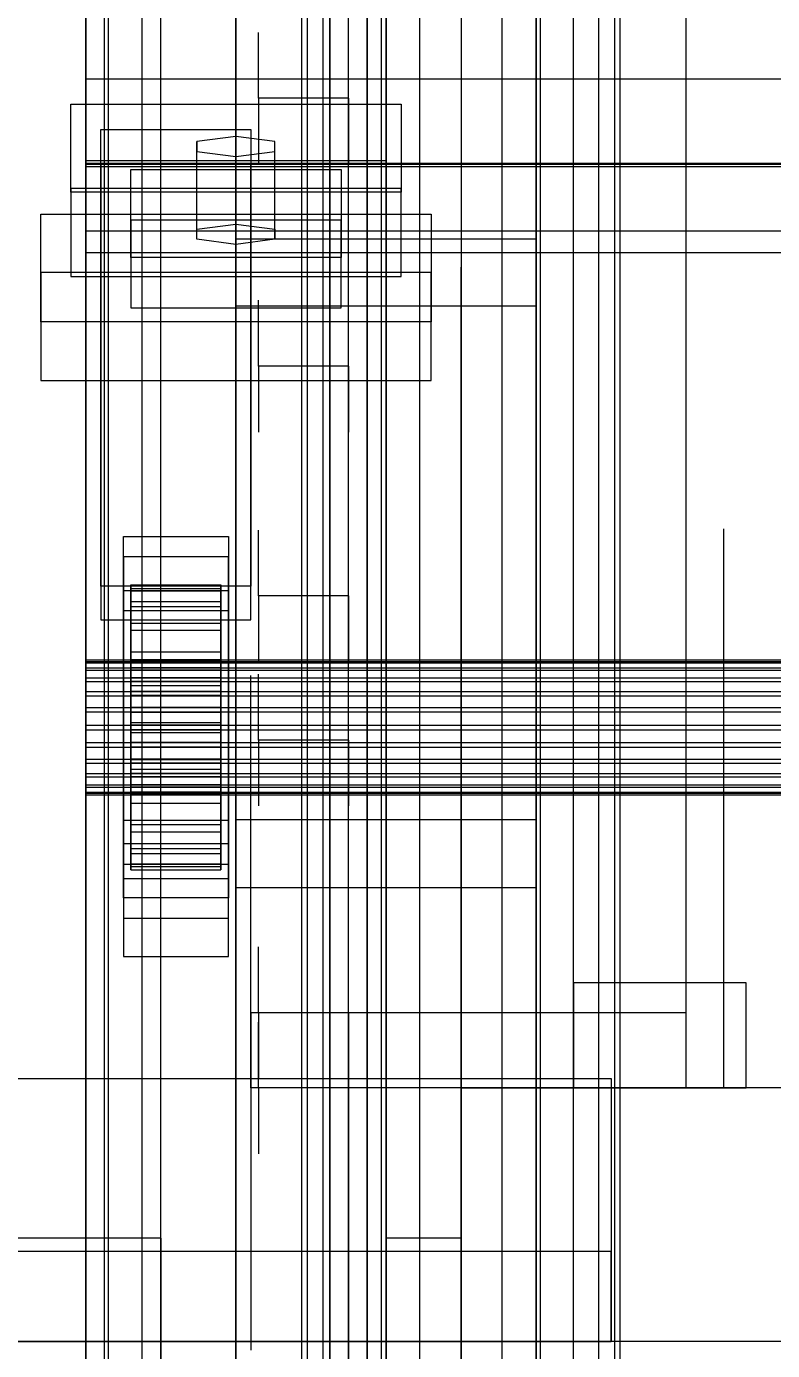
# Model space of a CAD drawing. Header units: millimetres. Extents: x -1970 to 59977, y -50268 to 6837.
# Drawn here: x -1507.9 to -1408.5, y -34345 to -34168.6 of the extents above; entities that cross this region are included whole.
import ezdxf

# ---------------------------------------------------------------- set-up
doc = ezdxf.new("R2010")
doc.units = ezdxf.units.MM
for name, color, linetype, lineweight in [('COTAS_O', 1, 'Continuous', 0), ('frontal_briquetadora', 7, 'Continuous', 0), ('frontal_C03', 7, 'Continuous', 0), ('frontal_mezcladora', 7, 'Continuous', 0)]:
    doc.layers.add(name, color=color, linetype=linetype, lineweight=lineweight)
doc.dimstyles.new('R19_100', dxfattribs={"dimtxt": 250, "dimasz": 150, "dimexe": 150, "dimexo": 80, "dimgap": 100, "dimtad": 1, "dimtih": 1, "dimtoh": 1, "dimdsep": 46, "dimcen": 0.09, "dimadec": 0, "dimazin": 0, "dimtfac": 1, "dimtdec": 4, "dimtofl": 0, "dimtmove": 0, "dimatfit": 3, "dimfxl": 1, "dimtolj": 1, "dimtzin": 0, "dimarcsym": 0})

# ---------------------------------------------------------------- blocks, each defined once
blk = doc.blocks.new('*D38')
at = {"layer": 'COTAS_O', "color": 0, "lineweight": -2, "transparency": 16777216}
for p, q in [((-1645, -31700), (-875, -31700)), ((-1025, -34250), (-1025, -31850)), ((-1645, -34400), (-875, -34400))]:
    blk.add_line(p, q, dxfattribs=at)
at = {"layer": 'COTAS_O', "color": 0, "transparency": 16777216}
for points in [[(-1050, -31850), (-1000, -31850), (-1025, -31700)], [(-1050, -34250), (-1000, -34250), (-1025, -34400)]]:
    blk.add_solid(points, dxfattribs=at)
at = {"layer": 'Defpoints', "color": 0, "transparency": 16777216}
for p in [(-1725, -31700), (-1025, -31700), (-1725, -34400)]:
    blk.add_point(p, dxfattribs=at)
blk = doc.blocks.new('*D39')
at = {"layer": 'COTAS_O', "color": 0, "lineweight": -2, "transparency": 16777216}
for p, q in [((-1725, -34320), (-1725, -33550)), ((1725, -34320), (1725, -33550)), ((-1575, -33700), (1575, -33700))]:
    blk.add_line(p, q, dxfattribs=at)
at = {"layer": 'COTAS_O', "color": 0, "transparency": 16777216}
for points in [[(-1575, -33675), (-1575, -33725), (-1725, -33700)], [(1575, -33675), (1575, -33725), (1725, -33700)]]:
    blk.add_solid(points, dxfattribs=at)
at = {"layer": 'Defpoints', "color": 0, "transparency": 16777216}
for p in [(1725, -33700), (-1725, -34400), (1725, -34400)]:
    blk.add_point(p, dxfattribs=at)
blk = doc.blocks.new('*D44')
at = {"layer": 'COTAS_O', "color": 0, "lineweight": -2, "transparency": 16777216}
for p, q in [((-1400, -33700), (-630, -33700)), ((-780, -35850), (-780, -33850)), ((-1400, -36000), (-630, -36000))]:
    blk.add_line(p, q, dxfattribs=at)
at = {"layer": 'COTAS_O', "color": 0, "transparency": 16777216}
for points in [[(-805, -33850), (-755, -33850), (-780, -33700)], [(-805, -35850), (-755, -35850), (-780, -36000)]]:
    blk.add_solid(points, dxfattribs=at)
at = {"layer": 'Defpoints', "color": 0, "transparency": 16777216}
for p in [(-1480, -33700), (-780, -33700), (-1480, -36000)]:
    blk.add_point(p, dxfattribs=at)

msp = doc.modelspace()

# ---------------------------------------------------------------- linework, layer by layer
at = {"layer": 'frontal_briquetadora'}
for p, q in [((-1465, -34171.257), (-1465, -34163.372)), ((-1420, -34171.257), (-1420, -34163.372)), ((-1477, -34171.164), (-1477, -34169.426)), ((-1465, -34171.164), (-1465, -34169.426)), ((-1477, -34174.295), (-1477, -34171.164)), ((-1465, -34174.295), (-1465, -34171.164)), ((-1465, -34181.539), (-1465, -34171.257)), ((-1420, -34181.539), (-1420, -34171.257)), ((-1477, -34178.2), (-1477, -34174.295)), ((-1465, -34178.2), (-1465, -34174.295)), ((-1465, -34178.2), (-1477, -34178.2)), ((-1477, -34178.2), (-1477, -34182.105)), ((-1465, -34178.2), (-1465, -34182.105)), ((-1477, -34182.105), (-1477, -34185.236)), ((-1465, -34194.029), (-1465, -34181.539)), ((-1465, -34182.105), (-1465, -34185.236)), ((-1420, -34194.029), (-1420, -34181.539)), ((-1477, -34185.236), (-1477, -34186.974)), ((-1465, -34185.236), (-1465, -34186.974)), ((-1465, -34208.492), (-1465, -34194.029)), ((-1420, -34208.492), (-1420, -34194.029)), ((-1450, -34202.811), (-1450, -34200.668)), ((-1450, -34207.07), (-1450, -34202.811)), ((-1477, -34206.838), (-1477, -34205.1)), ((-1465, -34206.838), (-1465, -34205.1)), ((-1477, -34209.969), (-1477, -34206.838)), ((-1465, -34209.969), (-1465, -34206.838)), ((-1450, -34213.397), (-1450, -34207.07)), ((-1465, -34224.66), (-1465, -34208.492)), ((-1420, -34224.66), (-1420, -34208.492)), ((-1477, -34213.874), (-1477, -34209.969)), ((-1465, -34213.874), (-1465, -34209.969)), ((-1465, -34213.874), (-1477, -34213.874)), ((-1477, -34213.874), (-1477, -34217.779)), ((-1465, -34213.874), (-1465, -34217.779)), ((-1450, -34221.717), (-1450, -34213.397)), ((-1477, -34217.779), (-1477, -34220.911)), ((-1465, -34217.779), (-1465, -34220.911)), ((-1477, -34220.911), (-1477, -34222.649)), ((-1465, -34220.911), (-1465, -34222.649)), ((-1450, -34231.933), (-1450, -34221.717)), ((-1465, -34242.232), (-1465, -34224.66)), ((-1420, -34242.232), (-1420, -34224.66)), ((-1490, -34229.008), (-1490, -34225.448)), ((-1490, -34236.008), (-1490, -34229.008)), ((-1465, -34237.069), (-1465, -34232.569)), ((-1450, -34243.924), (-1450, -34231.933)), ((-1420, -34237.069), (-1420, -34232.569)), ((-1490, -34246.208), (-1490, -34236.008)), ((-1477, -34237.444), (-1477, -34235.706)), ((-1465, -34237.444), (-1465, -34235.706)), ((-1465, -34245.807), (-1465, -34237.069)), ((-1460, -34239.65), (-1460, -34235.52)), ((-1420, -34245.807), (-1420, -34237.069)), ((-1415, -34239.632), (-1415, -34235.518)), ((-1477, -34240.575), (-1477, -34237.444)), ((-1465, -34240.575), (-1465, -34237.444)), ((-1477, -34244.48), (-1477, -34240.575)), ((-1465, -34244.48), (-1465, -34240.575)), ((-1460, -34247.728), (-1460, -34239.65)), ((-1415, -34247.679), (-1415, -34239.632)), ((-1465, -34260.879), (-1465, -34242.232)), ((-1420, -34260.879), (-1420, -34242.232)), ((-1450, -34257.551), (-1450, -34243.924)), ((-1465, -34244.48), (-1477, -34244.48)), ((-1477, -34244.48), (-1477, -34248.385)), ((-1465, -34244.48), (-1465, -34248.385)), ((-1465, -34258.276), (-1465, -34245.807)), ((-1420, -34258.276), (-1420, -34245.807)), ((-1490, -34259.262), (-1490, -34246.208)), ((-1460, -34259.401), (-1460, -34247.728)), ((-1415, -34259.31), (-1415, -34247.679)), ((-1477, -34248.385), (-1477, -34251.516)), ((-1465, -34248.385), (-1465, -34251.516)), ((-1477, -34251.516), (-1477, -34253.254)), ((-1465, -34251.516), (-1465, -34253.254)), ((-1478, -34258.472), (-1478, -34255.05)), ((-1477, -34256.634), (-1477, -34254.896)), ((-1465, -34256.634), (-1465, -34254.896)), ((-1465, -34258.472), (-1465, -34255.05)), ((-1477, -34259.765), (-1477, -34256.634)), ((-1465, -34259.765), (-1465, -34256.634)), ((-1465, -34273.752), (-1465, -34258.276)), ((-1450, -34272.653), (-1450, -34257.551)), ((-1420, -34273.752), (-1420, -34258.276)), ((-1490, -34274.725), (-1490, -34259.262)), ((-1478, -34268.216), (-1478, -34258.472)), ((-1477, -34263.67), (-1477, -34259.765)), ((-1465, -34268.216), (-1465, -34258.472)), ((-1465, -34263.67), (-1465, -34259.765)), ((-1460, -34274.16), (-1460, -34259.401)), ((-1415, -34274.018), (-1415, -34259.31)), ((-1465, -34280.256), (-1465, -34260.879)), ((-1420, -34280.256), (-1420, -34260.879)), ((-1465, -34263.67), (-1477, -34263.67)), ((-1477, -34263.67), (-1477, -34267.575)), ((-1465, -34263.67), (-1465, -34267.575)), ((-1478, -34282.798), (-1478, -34268.216)), ((-1477, -34267.575), (-1477, -34270.707)), ((-1465, -34267.575), (-1465, -34270.707)), ((-1465, -34282.798), (-1465, -34268.216)), ((-1477, -34270.707), (-1477, -34272.445)), ((-1465, -34270.707), (-1465, -34272.445)), ((-1465, -34291.333), (-1465, -34273.752)), ((-1460, -34291.36), (-1460, -34274.16)), ((-1450, -34289.054), (-1450, -34272.653)), ((-1420, -34291.333), (-1420, -34273.752)), ((-1415, -34291.164), (-1415, -34274.018)), ((-1490, -34292.07), (-1490, -34274.725)), ((-1465, -34300), (-1465, -34280.256)), ((-1420, -34300), (-1420, -34280.256)), ((-1478, -34300), (-1478, -34282.798)), ((-1465, -34300), (-1465, -34282.798)), ((-1478, -34291.095), (-1478, -34286.426)), ((-1465, -34291.095), (-1465, -34286.426)), ((-1450, -34306.56), (-1450, -34289.054)), ((-1478, -34299.509), (-1478, -34291.095)), ((-1477, -34292.964), (-1477, -34291.226)), ((-1465, -34299.509), (-1465, -34291.095)), ((-1465, -34292.964), (-1465, -34291.226)), ((-1465, -34310), (-1465, -34291.333)), ((-1460, -34310.248), (-1460, -34291.36)), ((-1420, -34310), (-1420, -34291.333)), ((-1415, -34310), (-1415, -34291.164)), ((-1490, -34310.706), (-1490, -34292.07)), ((-1477, -34296.095), (-1477, -34292.964)), ((-1465, -34296.095), (-1465, -34292.964)), ((-1477, -34300), (-1477, -34296.095)), ((-1465, -34300), (-1465, -34296.095)), ((-1435, -34296), (-1435, -34310)), ((-1412, -34296), (-1435, -34296)), ((-1420, -34310), (-1420, -34296)), ((-1412, -34296), (-1420, -34296)), ((-1412, -34310), (-1412, -34296)), ((-1478, -34310), (-1478, -34299.509)), ((-1465, -34300), (-1478, -34300)), ((-1478, -34300), (-1478, -34317.202)), ((-1465, -34300), (-1477, -34300)), ((-1477, -34300), (-1477, -34303.905)), ((-1465, -34310), (-1465, -34299.509)), ((-1420, -34300), (-1465, -34300)), ((-1465, -34300), (-1465, -34319.744)), ((-1465, -34300), (-1465, -34303.905)), ((-1465, -34300), (-1465, -34317.202)), ((-1420, -34301.43), (-1420, -34300)), ((-1477, -34302.964), (-1477, -34301.226)), ((-1465, -34302.964), (-1465, -34301.226)), ((-1420, -34302.859), (-1420, -34301.43)), ((-1477, -34306.095), (-1477, -34302.964)), ((-1477, -34303.905), (-1477, -34307.036)), ((-1465, -34306.095), (-1465, -34302.964)), ((-1465, -34303.905), (-1465, -34307.036)), ((-1420, -34304.288), (-1420, -34302.859)), ((-1420, -34305.717), (-1420, -34304.288)), ((-1420, -34307.146), (-1420, -34305.717)), ((-1477, -34310), (-1477, -34306.095)), ((-1477, -34307.036), (-1477, -34308.774)), ((-1465, -34310), (-1465, -34306.095)), ((-1465, -34307.036), (-1465, -34308.774)), ((-1450, -34324.968), (-1450, -34306.56)), ((-1420, -34308.573), (-1420, -34307.146)), ((-1420, -34310), (-1420, -34308.573)), ((-1490, -34330), (-1490, -34310.706)), ((-1465, -34310), (-1478, -34310)), ((-1478, -34310), (-1478, -34320.491)), ((-1465, -34310), (-1477, -34310)), ((-1477, -34310), (-1477, -34313.905)), ((-1450, -34310), (-1465, -34310)), ((-1465, -34310), (-1465, -34328.667)), ((-1465, -34310), (-1465, -34313.905)), ((-1465, -34310), (-1465, -34320.491)), ((-1460, -34330), (-1460, -34310.248)), ((-1450, -34310), (-1450, -34312.823)), ((-1450, -34310), (-1415, -34310)), ((-1420, -34310), (-1450, -34310)), ((-1300, -34310), (-1450, -34310)), ((-590, -34310), (-1450, -34310)), ((-1450, -34310), (-1450, -34315.181)), ((-1450, -34315.087), (-1450, -34310)), ((-1450, -34310), (-1450, -34345)), ((-1435, -34310), (-1412, -34310)), ((-1420, -34310), (-1412, -34310)), ((-1450, -34312.823), (-1450, -34315.662)), ((-1477, -34313.905), (-1477, -34317.036)), ((-1465, -34313.905), (-1465, -34317.036)), ((-1450, -34320.156), (-1450, -34315.087)), ((-1450, -34315.181), (-1450, -34320.34)), ((-1450, -34315.662), (-1450, -34318.513)), ((-1478, -34317.202), (-1478, -34331.784)), ((-1477, -34317.036), (-1477, -34318.774)), ((-1465, -34317.036), (-1465, -34318.774)), ((-1465, -34317.202), (-1465, -34331.784)), ((-1465, -34319.744), (-1465, -34339.121)), ((-1450, -34318.513), (-1450, -34321.376)), ((-1478, -34320.491), (-1478, -34328.905)), ((-1465, -34320.491), (-1465, -34328.905)), ((-1450, -34325.2), (-1450, -34320.156)), ((-1450, -34320.34), (-1450, -34325.452)), ((-1450, -34321.376), (-1450, -34324.246)), ((-1450, -34324.246), (-1450, -34327.122)), ((-1450, -34344.06), (-1450, -34324.968)), ((-1450, -34330.212), (-1450, -34325.2)), ((-1450, -34325.452), (-1450, -34330.497)), ((-1450, -34327.122), (-1450, -34330)), ((-1465, -34328.667), (-1465, -34346.248)), ((-1490, -34330), (-1510, -34330)), ((-1490, -34330), (-1490, -34349.294)), ((-1478, -34328.905), (-1478, -34333.574)), ((-1465, -34328.905), (-1465, -34333.574)), ((-1450, -34330), (-1460, -34330)), ((-1460, -34330), (-1460, -34349.752)), ((-1450, -34332.152), (-1450, -34330)), ((-1450, -34335.187), (-1450, -34330.212)), ((-1450, -34330.497), (-1450, -34335.451)), ((-1478, -34331.784), (-1478, -34341.528)), ((-1465, -34331.784), (-1465, -34341.528)), ((-1450, -34334.302), (-1450, -34332.152)), ((-1450, -34336.451), (-1450, -34334.302)), ((-1450, -34340.118), (-1450, -34335.187)), ((-1450, -34335.451), (-1450, -34340.292)), ((-1450, -34338.596), (-1450, -34336.451)), ((-1465, -34339.121), (-1465, -34357.768)), ((-1450, -34340.736), (-1450, -34338.596)), ((-1450, -34345), (-1450, -34340.118)), ((-1450, -34340.292), (-1450, -34345)), ((-1450, -34342.871), (-1450, -34340.736)), ((-1478, -34341.528), (-1478, -34344.95)), ((-1465, -34341.528), (-1465, -34344.95)), ((-1450, -34345), (-1450, -34342.871)), ((-1450, -34363.614), (-1450, -34344.06))]:
    msp.add_line(p, q, dxfattribs=at)
at = {"layer": 'frontal_C03'}
for p, q in [((-1500, -34875.113), (-1500, -32314.944)), ((-1500, -32318.841), (-1500, -34879.011)), ((-1497, -35975), (-1497, -32996.942)), ((-1490, -35975), (-1490, -32996.942)), ((-1497, -35975), (-1497, -33266.434)), ((-1490, -35975), (-1490, -33266.434)), ((-1497, -35975), (-1497, -33805.417)), ((-1490, -35975), (-1490, -33805.417)), ((-1492.5, -34418.43), (-1492.5, -33823.47)), ((-1467.5, -33823.47), (-1467.5, -34418.43)), ((-1492.5, -34444.787), (-1492.5, -33849.827)), ((-1467.5, -34444.787), (-1467.5, -33849.827)), ((-1500, -34186.478), (-1500, -33916.987)), ((-1460, -34186.478), (-1460, -33916.987)), ((-1480, -34274.308), (-1480, -33927.401)), ((-1440, -33927.401), (-1440, -34274.308)), ((-1480, -33936.384), (-1480, -34283.291)), ((-1440, -34283.291), (-1440, -33936.384)), ((-1500, -34356.142), (-1500, -34086.651)), ((-1460, -34086.651), (-1460, -34356.142)), ((-1497.5, -34428.24), (-1497.5, -34102.771)), ((-1462.5, -34102.771), (-1462.5, -34428.24)), ((-1497.5, -34434.977), (-1497.5, -34109.509)), ((-1462.5, -34434.977), (-1462.5, -34109.509)), ((-1500, -34395.121), (-1500, -34125.629)), ((-1460, -34395.121), (-1460, -34125.629)), ((-1500, -34137.755), (-1500, -34186.478)), ((-1500, -34407.247), (-1500, -34137.755)), ((-1460, -34186.478), (-1460, -34137.755)), ((-1460, -34137.755), (-1460, -34407.247)), ((-1500, -34186.859), (-1500, -34152.753)), ((-1500, -34161.736), (-1500, -34195.842)), ((-1500, -34187.019), (-1500, -34175.611)), ((-1500, -34175.611), (1500, -34175.611)), ((-1500, -34187.304), (-1500, -34175.611)), ((-1502, -34190.227), (-1502, -34178.998)), ((-1502, -34178.998), (-1458, -34178.998)), ((-1502, -34190.692), (-1502, -34178.998)), ((-1458, -34178.998), (-1458, -34190.227)), ((-1458, -34178.998), (-1458, -34190.692)), ((-1498, -34186.858), (-1498, -34182.367)), ((-1498, -34182.367), (-1478, -34182.367)), ((-1498, -34243.173), (-1498, -34182.367)), ((-1478, -34182.367), (-1478, -34186.858)), ((-1478, -34182.367), (-1478, -34243.173)), ((-1480, -34183.265), (-1485.196, -34183.939)), ((-1485.196, -34183.939), (-1485.196, -34185.286)), ((-1485.196, -34195.632), (-1485.196, -34183.939)), ((-1474.804, -34183.939), (-1480, -34183.265)), ((-1480, -34194.959), (-1480, -34183.265)), ((-1474.804, -34185.286), (-1474.804, -34183.939)), ((-1474.804, -34195.632), (-1474.804, -34183.939)), ((-1485.196, -34185.286), (-1480, -34185.96)), ((-1485.196, -34196.98), (-1485.196, -34185.286)), ((-1480, -34185.96), (-1474.804, -34185.286)), ((-1480, -34185.96), (-1480, -34197.653)), ((-1474.804, -34196.98), (-1474.804, -34185.286)), ((-1500, -34186.478), (-1460, -34186.478)), ((-1500, -34455.97), (-1500, -34186.478)), ((1500, -34186.859), (-1500, -34186.859)), ((-1500, -34186.859), (-1500, -34195.842)), ((1500, -34187.019), (-1500, -34187.019)), ((-1500, -34187.019), (-1500, -34198.712)), ((1500, -34187.304), (-1500, -34187.304)), ((-1500, -34187.304), (-1500, -34198.712)), ((-1478, -34186.858), (-1498, -34186.858)), ((-1498, -34186.858), (-1498, -34247.664)), ((-1494, -34194.428), (-1494, -34187.691)), ((-1494, -34187.691), (-1466, -34187.691)), ((-1494, -34199.384), (-1494, -34187.691)), ((-1478, -34247.664), (-1478, -34186.858)), ((-1466, -34187.691), (-1466, -34194.428)), ((-1466, -34187.691), (-1466, -34199.384)), ((-1460, -34455.97), (-1460, -34186.478)), ((-1458, -34190.227), (-1502, -34190.227)), ((-1502, -34190.227), (-1502, -34201.92)), ((-1458, -34190.692), (-1502, -34190.692)), ((-1502, -34190.692), (-1502, -34201.92)), ((-1458, -34201.92), (-1458, -34190.227)), ((-1458, -34201.92), (-1458, -34190.692)), ((-1506, -34207.99), (-1506, -34193.617)), ((-1506, -34193.617), (-1454, -34193.617)), ((-1506, -34201.413), (-1506, -34193.617)), ((-1466, -34194.428), (-1494, -34194.428)), ((-1494, -34194.428), (-1494, -34206.121)), ((-1466, -34206.121), (-1466, -34194.428)), ((-1454, -34193.617), (-1454, -34207.99)), ((-1454, -34193.617), (-1454, -34201.413)), ((-1500, -34195.842), (1500, -34195.842)), ((-1485.196, -34195.632), (-1480, -34194.959)), ((-1485.196, -34196.98), (-1485.196, -34195.632)), ((-1480, -34194.959), (-1474.804, -34195.632)), ((-1474.804, -34195.632), (-1474.804, -34196.98)), ((-1480, -34197.653), (-1485.196, -34196.98)), ((-1480, -34205.876), (-1480, -34196.893)), ((-1480, -34196.893), (-1440, -34196.893)), ((-1480, -34543.799), (-1480, -34196.893)), ((-1474.804, -34196.98), (-1480, -34197.653)), ((-1440, -34196.893), (-1440, -34205.876)), ((-1440, -34196.893), (-1440, -34543.799)), ((-1500, -34198.712), (1500, -34198.712)), ((-1466, -34199.384), (-1494, -34199.384)), ((-1494, -34199.384), (-1494, -34206.121)), ((-1466, -34206.121), (-1466, -34199.384)), ((-1454, -34201.413), (-1506, -34201.413)), ((-1506, -34201.413), (-1506, -34215.786)), ((-1502, -34201.92), (-1458, -34201.92)), ((-1454, -34215.786), (-1454, -34201.413)), ((-1494, -34206.121), (-1466, -34206.121)), ((-1440, -34205.876), (-1480, -34205.876)), ((-1480, -34205.876), (-1480, -34552.782)), ((-1440, -34552.782), (-1440, -34205.876)), ((-1454, -34207.99), (-1506, -34207.99)), ((-1506, -34207.99), (-1506, -34215.786)), ((-1454, -34215.786), (-1454, -34207.99)), ((-1506, -34215.786), (-1454, -34215.786)), ((-1495, -34239.275), (-1495, -34236.58)), ((-1495, -34236.58), (-1481, -34236.58)), ((-1495, -34277.507), (-1495, -34236.58)), ((-1481, -34236.58), (-1481, -34239.275)), ((-1481, -34236.58), (-1481, -34277.507)), ((-1481, -34239.275), (-1495, -34239.275)), ((-1495, -34239.275), (-1495, -34280.202)), ((-1481, -34280.202), (-1481, -34239.275)), ((-1478, -34243.173), (-1498, -34243.173)), ((-1498, -34243.173), (-1498, -34247.664)), ((-1495, -34246.461), (-1495, -34243.767)), ((-1495, -34243.767), (-1481, -34243.767)), ((-1495, -34284.694), (-1495, -34243.767)), ((-1494, -34252.99), (-1494, -34242.996)), ((-1494, -34242.996), (-1494, -34243.817)), ((-1494, -34242.996), (-1482, -34242.996)), ((-1494, -34243.47), (-1494, -34242.996)), ((-1494, -34253.214), (-1494, -34243.47)), ((-1494, -34243.47), (-1482, -34243.47)), ((-1494, -34245.205), (-1494, -34243.47)), ((-1494, -34253.379), (-1494, -34243.817)), ((-1494, -34243.817), (-1494, -34245.875)), ((-1494, -34243.817), (-1482, -34243.817)), ((-1482, -34243.817), (-1482, -34242.996)), ((-1482, -34242.996), (-1482, -34252.99)), ((-1482, -34242.996), (-1482, -34243.47)), ((-1482, -34243.47), (-1482, -34253.214)), ((-1482, -34243.47), (-1482, -34245.205)), ((-1482, -34245.875), (-1482, -34243.817)), ((-1482, -34243.817), (-1482, -34253.379)), ((-1481, -34243.767), (-1481, -34246.461)), ((-1481, -34243.767), (-1481, -34284.694)), ((-1478, -34247.664), (-1478, -34243.173)), ((-1494, -34254.036), (-1494, -34245.205)), ((-1494, -34245.205), (-1482, -34245.205)), ((-1494, -34248.084), (-1494, -34245.205)), ((-1494, -34254.354), (-1494, -34245.875)), ((-1494, -34245.875), (-1494, -34249.032)), ((-1494, -34245.875), (-1482, -34245.875)), ((-1482, -34245.205), (-1482, -34254.036)), ((-1482, -34245.205), (-1482, -34248.084)), ((-1482, -34249.032), (-1482, -34245.875)), ((-1482, -34245.875), (-1482, -34254.354)), ((-1498, -34247.664), (-1478, -34247.664)), ((-1481, -34246.461), (-1495, -34246.461)), ((-1495, -34246.461), (-1495, -34287.389)), ((-1481, -34287.389), (-1481, -34246.461)), ((-1494, -34255.4), (-1494, -34248.084)), ((-1494, -34248.084), (-1482, -34248.084)), ((-1494, -34251.91), (-1494, -34248.084)), ((-1494, -34255.849), (-1494, -34249.032)), ((-1494, -34249.032), (-1494, -34253.071)), ((-1494, -34249.032), (-1482, -34249.032)), ((-1482, -34248.084), (-1482, -34255.4)), ((-1482, -34248.084), (-1482, -34251.91)), ((-1482, -34253.071), (-1482, -34249.032)), ((-1482, -34249.032), (-1482, -34255.849)), ((-1500, -34253.214), (-1500, -34252.99)), ((-1500, -34252.99), (-1500, -34253.379)), ((-1500, -34252.99), (1500, -34252.99)), ((-1494, -34257.212), (-1494, -34251.91)), ((-1494, -34251.91), (-1482, -34251.91)), ((-1494, -34256.422), (-1494, -34251.91)), ((-1494, -34253.379), (-1494, -34252.99)), ((-1482, -34252.99), (-1494, -34252.99)), ((-1494, -34252.99), (-1494, -34253.214)), ((-1494, -34257.762), (-1494, -34253.071)), ((-1494, -34253.071), (-1494, -34257.717)), ((-1494, -34253.071), (-1482, -34253.071)), ((-1482, -34251.91), (-1482, -34257.212)), ((-1482, -34251.91), (-1482, -34256.422)), ((-1482, -34252.99), (-1482, -34253.379)), ((-1482, -34253.214), (-1482, -34252.99)), ((-1482, -34257.717), (-1482, -34253.071)), ((-1482, -34253.071), (-1482, -34257.762)), ((-1500, -34254.036), (-1500, -34253.214)), ((-1500, -34253.214), (1500, -34253.214)), ((-1500, -34253.379), (-1500, -34254.354)), ((-1500, -34253.379), (1500, -34253.379)), ((-1500, -34255.4), (-1500, -34254.036)), ((-1500, -34254.036), (1500, -34254.036)), ((-1500, -34254.354), (-1500, -34255.849)), ((-1500, -34254.354), (1500, -34254.354)), ((-1482, -34253.214), (-1494, -34253.214)), ((-1494, -34253.214), (-1494, -34254.036)), ((-1494, -34254.354), (-1494, -34253.379)), ((-1482, -34253.379), (-1494, -34253.379)), ((-1482, -34254.036), (-1494, -34254.036)), ((-1494, -34254.036), (-1494, -34255.4)), ((-1494, -34255.849), (-1494, -34254.354)), ((-1482, -34254.354), (-1494, -34254.354)), ((-1482, -34254.036), (-1482, -34253.214)), ((-1482, -34253.379), (-1482, -34254.354)), ((-1482, -34255.4), (-1482, -34254.036)), ((-1482, -34254.354), (-1482, -34255.849)), ((-1500, -34257.212), (-1500, -34255.4)), ((-1500, -34255.4), (1500, -34255.4)), ((-1500, -34255.849), (-1500, -34257.762)), ((-1500, -34255.849), (1500, -34255.849)), ((-1482, -34255.4), (-1494, -34255.4)), ((-1494, -34255.4), (-1494, -34257.212)), ((-1494, -34257.762), (-1494, -34255.849)), ((-1482, -34255.849), (-1494, -34255.849)), ((-1494, -34259.35), (-1494, -34256.422)), ((-1494, -34256.422), (-1482, -34256.422)), ((-1494, -34261.314), (-1494, -34256.422)), ((-1482, -34257.212), (-1482, -34255.4)), ((-1482, -34255.849), (-1482, -34257.762)), ((-1482, -34256.422), (-1482, -34259.35)), ((-1482, -34256.422), (-1482, -34261.314)), ((-1500, -34259.35), (-1500, -34257.212)), ((-1500, -34257.212), (1500, -34257.212)), ((-1500, -34257.762), (-1500, -34259.963)), ((-1500, -34257.762), (1500, -34257.762)), ((-1482, -34257.212), (-1494, -34257.212)), ((-1494, -34257.212), (-1494, -34259.35)), ((-1494, -34257.717), (-1494, -34259.963)), ((-1482, -34257.717), (-1494, -34257.717)), ((-1494, -34257.717), (-1494, -34262.655)), ((-1494, -34259.963), (-1494, -34257.762)), ((-1482, -34257.762), (-1494, -34257.762)), ((-1482, -34259.35), (-1482, -34257.212)), ((-1482, -34259.963), (-1482, -34257.717)), ((-1482, -34262.655), (-1482, -34257.717)), ((-1482, -34257.762), (-1482, -34259.963)), ((-1500, -34261.667), (-1500, -34259.35)), ((-1500, -34259.35), (1500, -34259.35)), ((-1500, -34259.963), (-1500, -34262.302)), ((1500, -34259.963), (-1500, -34259.963)), ((-1482, -34259.35), (-1494, -34259.35)), ((-1494, -34259.35), (-1494, -34261.667)), ((-1494, -34259.963), (-1482, -34259.963)), ((-1494, -34262.302), (-1494, -34259.963)), ((-1482, -34261.667), (-1482, -34259.35)), ((-1482, -34259.963), (-1482, -34262.302)), ((-1500, -34264.006), (-1500, -34261.667)), ((-1500, -34261.667), (1500, -34261.667)), ((-1494, -34261.667), (-1494, -34261.314)), ((-1494, -34261.314), (-1482, -34261.314)), ((-1494, -34266.251), (-1494, -34261.314)), ((-1482, -34261.667), (-1494, -34261.667)), ((-1494, -34261.667), (-1494, -34264.006)), ((-1482, -34261.314), (-1482, -34261.667)), ((-1482, -34261.314), (-1482, -34266.251)), ((-1482, -34264.006), (-1482, -34261.667)), ((-1500, -34262.302), (-1500, -34264.619)), ((-1500, -34262.302), (1500, -34262.302)), ((-1494, -34264.619), (-1494, -34262.302)), ((-1494, -34262.302), (-1494, -34262.655)), ((-1482, -34262.302), (-1494, -34262.302)), ((-1494, -34262.655), (-1494, -34267.546)), ((-1494, -34262.655), (-1482, -34262.655)), ((-1482, -34262.655), (-1482, -34262.302)), ((-1482, -34262.302), (-1482, -34264.619)), ((-1482, -34267.546), (-1482, -34262.655)), ((-1500, -34266.207), (-1500, -34264.006)), ((-1500, -34264.006), (1500, -34264.006)), ((-1500, -34264.619), (-1500, -34266.757)), ((-1500, -34264.619), (1500, -34264.619)), ((-1494, -34264.006), (-1494, -34266.251)), ((-1482, -34264.006), (-1494, -34264.006)), ((-1494, -34264.006), (-1494, -34266.207)), ((-1494, -34266.757), (-1494, -34264.619)), ((-1494, -34264.619), (-1494, -34267.546)), ((-1482, -34264.619), (-1494, -34264.619)), ((-1482, -34266.251), (-1482, -34264.006)), ((-1482, -34266.207), (-1482, -34264.006)), ((-1482, -34267.546), (-1482, -34264.619)), ((-1482, -34264.619), (-1482, -34266.757)), ((-1500, -34268.12), (-1500, -34266.207)), ((-1500, -34266.207), (1500, -34266.207)), ((-1500, -34266.757), (-1500, -34268.569)), ((-1500, -34266.757), (1500, -34266.757)), ((-1494, -34266.207), (-1494, -34270.898)), ((-1482, -34266.207), (-1494, -34266.207)), ((-1494, -34266.207), (-1494, -34268.12)), ((-1494, -34266.251), (-1482, -34266.251)), ((-1494, -34270.898), (-1494, -34266.251)), ((-1494, -34268.569), (-1494, -34266.757)), ((-1494, -34266.757), (-1494, -34272.059)), ((-1482, -34266.757), (-1494, -34266.757)), ((-1482, -34270.898), (-1482, -34266.207)), ((-1482, -34268.12), (-1482, -34266.207)), ((-1482, -34266.251), (-1482, -34270.898)), ((-1482, -34272.059), (-1482, -34266.757)), ((-1482, -34266.757), (-1482, -34268.569)), ((-1500, -34269.615), (-1500, -34268.12)), ((-1500, -34268.12), (1500, -34268.12)), ((-1500, -34268.569), (-1500, -34269.933)), ((-1500, -34268.569), (1500, -34268.569)), ((-1494, -34267.546), (-1494, -34272.059)), ((-1494, -34267.546), (-1482, -34267.546)), ((-1494, -34268.12), (-1494, -34274.937)), ((-1482, -34268.12), (-1494, -34268.12)), ((-1494, -34268.12), (-1494, -34269.615)), ((-1494, -34269.933), (-1494, -34268.569)), ((-1494, -34268.569), (-1494, -34275.885)), ((-1482, -34268.569), (-1494, -34268.569)), ((-1482, -34272.059), (-1482, -34267.546)), ((-1482, -34274.937), (-1482, -34268.12)), ((-1482, -34269.615), (-1482, -34268.12)), ((-1482, -34275.885), (-1482, -34268.569)), ((-1482, -34268.569), (-1482, -34269.933)), ((-1500, -34270.59), (-1500, -34269.615)), ((-1500, -34269.615), (1500, -34269.615)), ((-1500, -34269.933), (-1500, -34270.754)), ((-1500, -34269.933), (1500, -34269.933)), ((-1500, -34270.979), (-1500, -34270.59)), ((-1500, -34270.59), (1500, -34270.59)), ((-1494, -34269.615), (-1494, -34278.093)), ((-1482, -34269.615), (-1494, -34269.615)), ((-1494, -34269.615), (-1494, -34270.59)), ((-1494, -34270.754), (-1494, -34269.933)), ((-1494, -34269.933), (-1494, -34278.764)), ((-1482, -34269.933), (-1494, -34269.933)), ((-1494, -34270.59), (-1494, -34280.152)), ((-1482, -34270.59), (-1494, -34270.59)), ((-1494, -34270.59), (-1494, -34270.979)), ((-1482, -34278.093), (-1482, -34269.615)), ((-1482, -34270.59), (-1482, -34269.615)), ((-1482, -34278.764), (-1482, -34269.933)), ((-1482, -34269.933), (-1482, -34270.754)), ((-1482, -34280.152), (-1482, -34270.59)), ((-1482, -34270.979), (-1482, -34270.59)), ((-1500, -34270.754), (-1500, -34270.979)), ((-1500, -34270.754), (1500, -34270.754)), ((-1500, -34270.979), (1500, -34270.979)), ((-1494, -34270.979), (-1494, -34270.754)), ((-1494, -34270.754), (-1494, -34280.499)), ((-1482, -34270.754), (-1494, -34270.754)), ((-1494, -34270.898), (-1482, -34270.898)), ((-1494, -34274.937), (-1494, -34270.898)), ((-1494, -34270.979), (-1494, -34280.973)), ((-1482, -34270.979), (-1494, -34270.979)), ((-1494, -34272.059), (-1494, -34275.885)), ((-1494, -34272.059), (-1482, -34272.059)), ((-1482, -34280.499), (-1482, -34270.754)), ((-1482, -34270.754), (-1482, -34270.979)), ((-1482, -34270.898), (-1482, -34274.937)), ((-1482, -34280.973), (-1482, -34270.979)), ((-1482, -34275.885), (-1482, -34272.059)), ((-1495, -34284.69), (-1495, -34274.359)), ((-1495, -34274.359), (-1481, -34274.359)), ((-1495, -34282.155), (-1495, -34274.359)), ((-1494, -34274.937), (-1482, -34274.937)), ((-1494, -34278.093), (-1494, -34274.937)), ((-1494, -34275.885), (-1494, -34278.764)), ((-1494, -34275.885), (-1482, -34275.885)), ((-1482, -34274.937), (-1482, -34278.093)), ((-1482, -34278.764), (-1482, -34275.885)), ((-1481, -34274.359), (-1481, -34284.69)), ((-1481, -34274.359), (-1481, -34282.155)), ((-1440, -34274.308), (-1480, -34274.308)), ((-1480, -34274.308), (-1480, -34283.291)), ((-1440, -34283.291), (-1440, -34274.308)), ((-1481, -34277.507), (-1495, -34277.507)), ((-1495, -34277.507), (-1495, -34280.202)), ((-1481, -34280.202), (-1481, -34277.507)), ((-1494, -34278.093), (-1482, -34278.093)), ((-1494, -34280.152), (-1494, -34278.093)), ((-1494, -34278.764), (-1494, -34280.499)), ((-1494, -34278.764), (-1482, -34278.764)), ((-1482, -34278.093), (-1482, -34280.152)), ((-1482, -34280.499), (-1482, -34278.764)), ((-1495, -34280.202), (-1481, -34280.202)), ((-1494, -34280.152), (-1482, -34280.152)), ((-1494, -34280.973), (-1494, -34280.152)), ((-1494, -34280.499), (-1494, -34280.973)), ((-1494, -34280.499), (-1482, -34280.499)), ((-1494, -34280.973), (-1482, -34280.973)), ((-1482, -34280.152), (-1482, -34280.973)), ((-1482, -34280.973), (-1482, -34280.499)), ((-1481, -34282.155), (-1495, -34282.155)), ((-1495, -34282.155), (-1495, -34292.486)), ((-1481, -34292.486), (-1481, -34282.155)), ((-1495, -34284.69), (-1495, -34292.486)), ((-1481, -34284.694), (-1495, -34284.694)), ((-1495, -34284.694), (-1495, -34287.389)), ((-1481, -34292.486), (-1481, -34284.69)), ((-1481, -34287.389), (-1481, -34284.694)), ((-1480, -34283.291), (-1440, -34283.291)), ((-1495, -34287.389), (-1481, -34287.389)), ((-1495, -34292.486), (-1481, -34292.486)), ((-1530, -34308.726), (-1430, -34308.726)), ((-1430, -34308.726), (-1430, -34331.773)), ((-1430, -34308.726), (-1430, -34343.773)), ((-1430, -34331.773), (-1530, -34331.773)), ((-1430, -34343.773), (-1430, -34331.773)), ((1530, -34343.773), (-1530, -34343.773)), ((-1530, -34343.773), (-1430, -34343.773))]:
    msp.add_line(p, q, dxfattribs=at)
at = {"layer": 'frontal_mezcladora'}
for p, q in [((-1471.2, -34900), (-1471.2, -33450)), ((-1470.478, -34900), (-1470.478, -33450)), ((-1468.36, -34900), (-1468.36, -33450)), ((-1464.991, -34900), (-1464.991, -33450)), ((-1460.6, -34900), (-1460.6, -33450)), ((-1455.487, -34900), (-1455.487, -33450)), ((-1450, -33450), (-1450, -34900)), ((-1444.513, -34900), (-1444.513, -33450)), ((-1439.4, -34900), (-1439.4, -33450)), ((-1435.009, -34900), (-1435.009, -33450)), ((-1431.64, -34900), (-1431.64, -33450)), ((-1429.522, -34900), (-1429.522, -33450)), ((-1428.8, -34900), (-1428.8, -33450))]:
    msp.add_line(p, q, dxfattribs=at)

# ---------------------------------------------------------------- dimensions: what is measured, and where the dimension line sits
at = {"layer": 'COTAS_O'}
for p1, p2, distance, picture, middle in [((-1725, -34400), (-1725, -31700), -700, '*D38', (-1025, -33050)), ((-1725, -34400), (1725, -34400), 700, '*D39', (0, -33700)), ((-1480, -36000), (-1480, -33700), -700, '*D44', (-780, -34850))]:
    dim = msp.add_aligned_dim(p1=p1, p2=p2, distance=distance, text='<> O', dimstyle='R19_100', dxfattribs=at)
    dim.commit()
    dim.dimension.update_dxf_attribs({"geometry": picture, "text_midpoint": middle})

doc.saveas('drawing.dxf')
